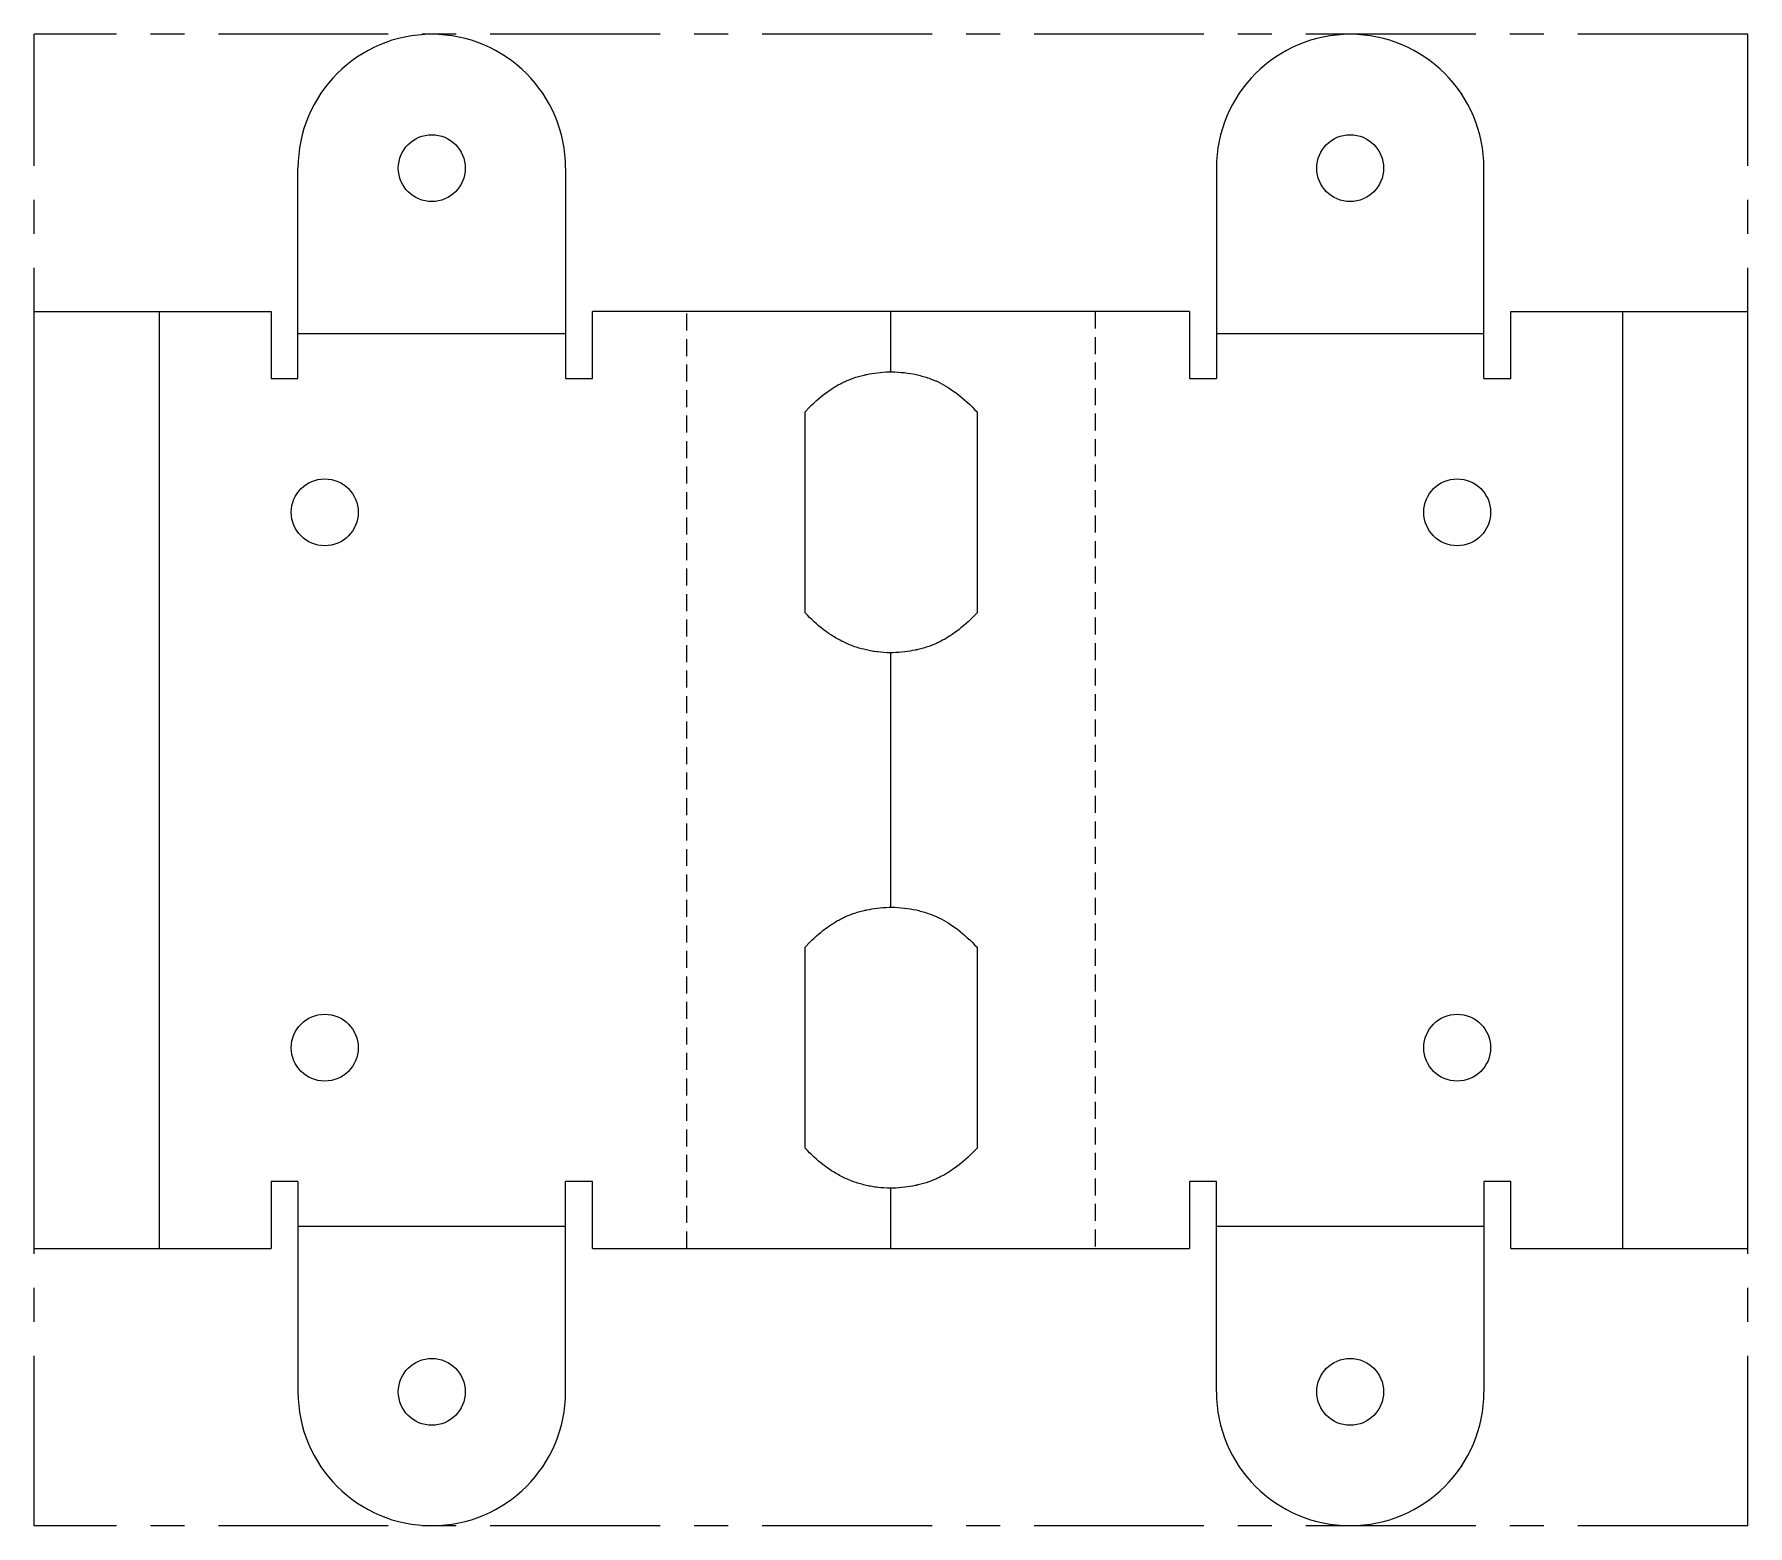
# Model space of a CAD drawing. Header units: millimetres. Extents: x -59 to 69, y -56 to 56.
import ezdxf

# ---------------------------------------------------------------- set-up
doc = ezdxf.new("R2010")
doc.units = ezdxf.units.MM
doc.linetypes.add('CENTERX2', pattern=[20.32, 12.7, -2.54, 2.54, -2.54])
doc.linetypes.add('HIDDEN', pattern=[1.905, 1.27, -0.635])

msp = doc.modelspace()

# ---------------------------------------------------------------- linework, layer by layer
at = {"color": 7, "linetype": 'CENTERX2'}
for p, q in [((69.42, 55.71), (-58.64, 55.71)), ((-58.64, -55.71), (-58.64, 55.71)), ((69.42, -55.71), (69.42, 55.71)), ((69.42, -55.71), (-58.64, -55.71))]:
    msp.add_line(p, q, dxfattribs=at)
at = {"color": 7, "linetype": 'Continuous', "lineweight": 25}
for p, q in [((-38.93, 30), (-38.93, 45.71)), ((-18.93, 45.71), (-18.93, 30)), ((29.71, 45.71), (29.71, 30)), ((49.71, 30), (49.71, 45.71)), ((-58.64, -35), (-58.64, 35)), ((-58.64, 35), (-40.93, 35)), ((-40.93, 35), (-40.93, 30)), ((-16.93, 30), (-16.93, 35)), ((27.71, 35), (-16.93, 35)), ((27.71, 35), (27.71, 30)), ((51.71, 30), (51.71, 35)), ((51.71, 35), (69.42, 35)), ((69.42, -35), (69.42, 35)), ((-40.93, 30), (-38.93, 30)), ((-18.93, 30), (-16.93, 30)), ((5.25, 30.5), (5.44, 30.5)), ((27.71, 30), (29.71, 30)), ((49.71, 30), (51.71, 30)), ((-1.03, 27.5), (-0.69, 27.86)), ((-1.03, 12.5), (-1.03, 27.5)), ((11.82, 27.5), (11.82, 12.5)), ((11.82, 12.5), (11.48, 12.14)), ((5.53, 9.5), (5.34, 9.5)), ((5.25, -9.5), (5.44, -9.5)), ((-1.03, -12.5), (-0.69, -12.14)), ((-1.03, -27.5), (-1.03, -12.5)), ((11.82, -12.5), (11.82, -27.5)), ((11.82, -27.5), (11.48, -27.86)), ((-38.93, -30), (-40.93, -30)), ((-40.93, -30), (-40.93, -35)), ((-38.93, -30), (-38.93, -45.71)), ((-16.93, -30), (-18.93, -30)), ((-18.93, -45.71), (-18.93, -30)), ((-16.93, -35), (-16.93, -30)), ((5.53, -30.5), (5.34, -30.5)), ((29.71, -30), (27.71, -30)), ((27.71, -30), (27.71, -35)), ((29.71, -45.71), (29.71, -30)), ((51.71, -30), (49.71, -30)), ((49.71, -30), (49.71, -45.71)), ((51.71, -35), (51.71, -30)), ((-58.64, -35), (-40.93, -35)), ((-16.93, -35), (27.71, -35)), ((51.71, -35), (69.42, -35))]:
    msp.add_line(p, q, dxfattribs=at)
at = {"color": 7, "linetype": 'Continuous'}
for p, q in [((-49.28, -35), (-49.28, 35)), ((5.39, 30.5), (5.39, 35)), ((60.07, 35), (60.07, -35)), ((-38.93, 33.36), (-18.93, 33.36)), ((29.71, 33.36), (49.71, 33.36)), ((5.39, -9.5), (5.39, 9.5)), ((5.39, -35), (5.39, -30.5)), ((-18.93, -33.36), (-38.93, -33.36)), ((49.71, -33.36), (29.71, -33.36))]:
    msp.add_line(p, q, dxfattribs=at)
at = {"color": 7, "linetype": 'HIDDEN'}
for p, q in [((-9.86, -35), (-9.86, 35)), ((20.64, 35), (20.64, -35))]:
    msp.add_line(p, q, dxfattribs=at)
at = {"color": 7, "linetype": 'Continuous', "lineweight": 25}
for centre in [(-28.93, 45.71), (39.71, 45.71), (-36.93, 20), (47.71, 20), (-36.93, -20), (47.71, -20), (-28.93, -45.71), (39.71, -45.71)]:
    msp.add_circle(centre, 2.5, dxfattribs=at)
for centre, start, end in [((-28.93, 45.71), 0, 180), ((39.71, 45.71), 0, 180), ((-28.93, -45.71), 180, 0), ((39.71, -45.71), 180, 0)]:
    msp.add_arc(centre, 10, start, end, dxfattribs=at)
for points, knots in [([(-0.69, 27.86), (-0.25, 28.3), (0.19, 28.68), (0.87, 29.16), (1.09, 29.31), (1.43, 29.51), (1.55, 29.57), (1.77, 29.69), (1.88, 29.74), (2.25, 29.91), (2.5, 30), (2.9, 30.13), (3.03, 30.17), (3.24, 30.22), (3.31, 30.24), (3.41, 30.26), (3.45, 30.27), (3.52, 30.28), (3.56, 30.29), (4.07, 30.4), (4.62, 30.46), (5.25, 30.5)], [0, 0, 0, 0, 0.25, 0.25, 0.375, 0.375, 0.4375, 0.4375, 0.5, 0.5, 0.625, 0.625, 0.6875, 0.6875, 0.71875, 0.71875, 0.734375, 0.734375, 0.75, 0.75, 1, 1, 1, 1]), ([(5.44, 30.5), (6.1, 30.48), (6.71, 30.41), (7.4, 30.26), (7.54, 30.22), (7.84, 30.14), (7.98, 30.1), (8.27, 30), (8.41, 29.95), (8.62, 29.86), (8.69, 29.84), (8.83, 29.78), (8.9, 29.74), (9.9, 29.26), (10.85, 28.53), (11.82, 27.5)], [0, 0, 0, 0, 0.25, 0.25, 0.3125, 0.3125, 0.375, 0.375, 0.4375, 0.4375, 0.46875, 0.46875, 0.5, 0.5, 1, 1, 1, 1]), ([(5.34, 9.5), (5.02, 9.51), (4.71, 9.53), (4.26, 9.58), (4.12, 9.6), (3.83, 9.65), (3.69, 9.68), (3.25, 9.78), (2.96, 9.86), (2.39, 10.06), (2.1, 10.18), (1.57, 10.44), (1.31, 10.59), (0.92, 10.83), (0.79, 10.91), (0.54, 11.09), (0.43, 11.17), (-0.13, 11.6), (-0.58, 12.02), (-1.03, 12.5)], [0, 0, 0, 0, 0.125, 0.125, 0.1875, 0.1875, 0.25, 0.25, 0.375, 0.375, 0.5, 0.5, 0.625, 0.625, 0.6875, 0.6875, 0.75, 0.75, 1, 1, 1, 1]), ([(11.48, 12.14), (11.04, 11.7), (10.59, 11.32), (9.92, 10.84), (9.69, 10.69), (9.35, 10.49), (9.24, 10.43), (9.01, 10.31), (8.9, 10.26), (8.54, 10.09), (8.28, 10), (7.89, 9.87), (7.75, 9.83), (7.54, 9.78), (7.48, 9.76), (7.37, 9.74), (7.33, 9.73), (7.26, 9.72), (7.22, 9.71), (6.72, 9.6), (6.16, 9.54), (5.53, 9.5)], [0, 0, 0, 0, 0.25, 0.25, 0.375, 0.375, 0.4375, 0.4375, 0.5, 0.5, 0.625, 0.625, 0.6875, 0.6875, 0.71875, 0.71875, 0.734375, 0.734375, 0.75, 0.75, 1, 1, 1, 1]), ([(-0.69, -12.14), (-0.25, -11.7), (0.19, -11.32), (0.87, -10.84), (1.09, -10.69), (1.43, -10.49), (1.55, -10.43), (1.77, -10.31), (1.88, -10.26), (2.25, -10.09), (2.5, -10), (2.9, -9.87), (3.03, -9.83), (3.24, -9.78), (3.31, -9.76), (3.41, -9.74), (3.45, -9.73), (3.52, -9.72), (3.56, -9.71), (4.07, -9.6), (4.62, -9.54), (5.25, -9.5)], [0, 0, 0, 0, 0.25, 0.25, 0.375, 0.375, 0.4375, 0.4375, 0.5, 0.5, 0.625, 0.625, 0.6875, 0.6875, 0.71875, 0.71875, 0.734375, 0.734375, 0.75, 0.75, 1, 1, 1, 1]), ([(5.44, -9.5), (6.1, -9.52), (6.71, -9.59), (7.4, -9.74), (7.54, -9.78), (7.84, -9.86), (7.98, -9.9), (8.27, -10), (8.41, -10.05), (8.62, -10.14), (8.69, -10.16), (8.83, -10.22), (8.9, -10.26), (9.9, -10.74), (10.85, -11.47), (11.82, -12.5)], [0, 0, 0, 0, 0.25, 0.25, 0.3125, 0.3125, 0.375, 0.375, 0.4375, 0.4375, 0.46875, 0.46875, 0.5, 0.5, 1, 1, 1, 1]), ([(5.34, -30.5), (5.02, -30.49), (4.71, -30.47), (4.26, -30.42), (4.12, -30.4), (3.83, -30.35), (3.69, -30.32), (3.25, -30.22), (2.96, -30.14), (2.39, -29.94), (2.1, -29.82), (1.57, -29.56), (1.31, -29.41), (0.92, -29.17), (0.79, -29.09), (0.54, -28.91), (0.43, -28.83), (-0.13, -28.4), (-0.58, -27.98), (-1.03, -27.5)], [0, 0, 0, 0, 0.125, 0.125, 0.1875, 0.1875, 0.25, 0.25, 0.375, 0.375, 0.5, 0.5, 0.625, 0.625, 0.6875, 0.6875, 0.75, 0.75, 1, 1, 1, 1]), ([(11.48, -27.86), (11.04, -28.3), (10.59, -28.68), (9.92, -29.16), (9.69, -29.31), (9.35, -29.51), (9.24, -29.57), (9.01, -29.69), (8.9, -29.74), (8.54, -29.91), (8.28, -30), (7.89, -30.13), (7.75, -30.17), (7.54, -30.22), (7.48, -30.24), (7.37, -30.26), (7.33, -30.27), (7.26, -30.28), (7.22, -30.29), (6.72, -30.4), (6.16, -30.46), (5.53, -30.5)], [0, 0, 0, 0, 0.25, 0.25, 0.375, 0.375, 0.4375, 0.4375, 0.5, 0.5, 0.625, 0.625, 0.6875, 0.6875, 0.71875, 0.71875, 0.734375, 0.734375, 0.75, 0.75, 1, 1, 1, 1])]:
    msp.add_open_spline(points, degree=3, knots=knots, dxfattribs=at)

doc.saveas('drawing.dxf')
